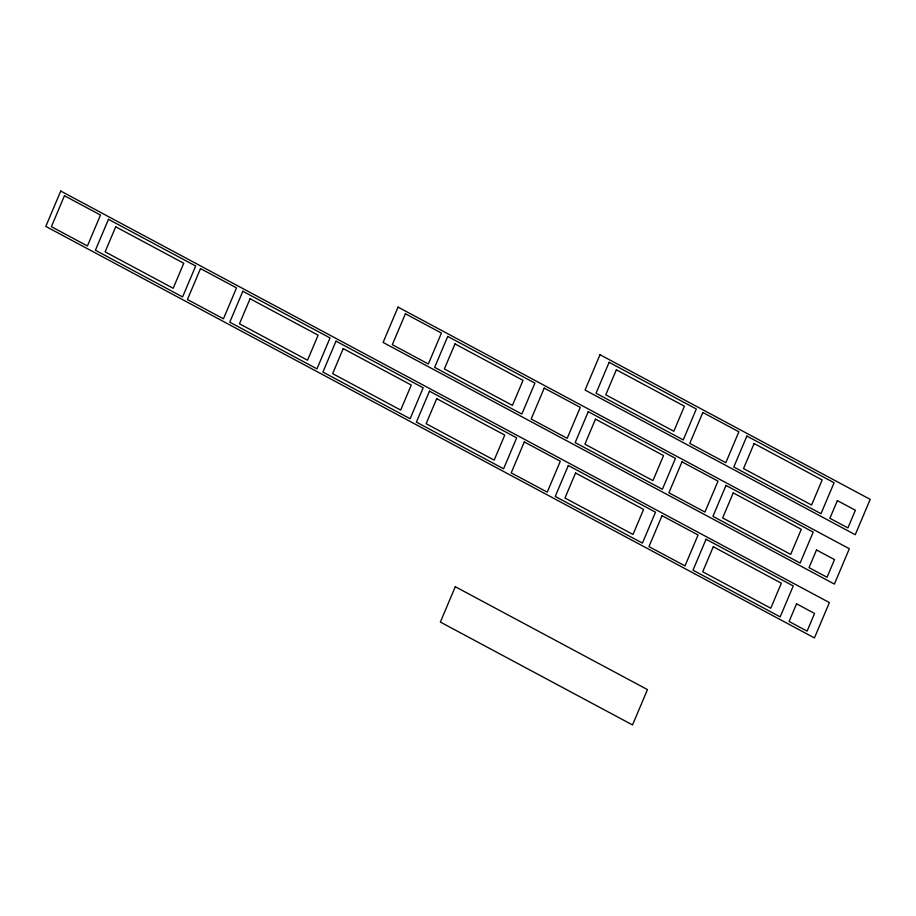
<?xml version="1.0" encoding="UTF-8"?>
<svg xmlns="http://www.w3.org/2000/svg" width="916" height="916" viewBox="0 0 916 916"><rect width="100%" height="100%" fill="white"/><g stroke="black" fill="none" stroke-linecap="round" stroke-linejoin="round"><path stroke-width="1.37" d="M60.742 191.055L45.8 226.401L814.438 637.925L829.381 602.579L60.742 191.055M64.463 195.749L51.388 226.676L87.409 245.969L100.485 215.042L64.463 195.749M108.489 219.325L95.401 250.251L182.593 296.933L195.681 266.006L108.489 219.325M115.714 226.802L105.122 251.843L173.181 288.277L183.761 263.236L115.714 226.802M200.501 268.594L187.425 299.521L223.458 318.802L236.534 287.876L200.501 268.594M242.843 291.254L229.767 322.18L316.959 368.862L330.035 337.935L242.843 291.254M250.068 298.742L239.477 323.772L307.536 360.206L318.127 335.176L250.068 298.742M336 341.13L322.924 372.056L410.116 418.738L423.192 387.811L336 341.13M343.225 348.618L332.645 373.648L400.693 410.082L411.284 385.052L343.225 348.618M398.036 307.112L383.094 342.458L834.384 584.076L849.327 548.73L398.036 307.112M405.399 313.764L392.323 344.691L428.356 363.984L441.432 333.058L405.399 313.764M447.741 336.435L434.653 367.362L521.845 414.043L534.933 383.117L447.741 336.435M429.478 391.178L416.402 422.104L503.594 468.786L516.67 437.859L429.478 391.178M454.966 343.912L444.375 368.953L512.433 405.387L523.013 380.358L454.966 343.912M436.703 398.666L426.123 423.696L494.171 460.13L504.762 435.1L436.703 398.666M455.298 586.721L440.356 622.067L632.521 724.945L647.463 689.599L455.298 586.721M544.23 388.098L531.154 419.024L567.187 438.317L580.263 407.391L544.23 388.098M524.295 441.947L511.208 472.862L547.241 492.155L560.317 461.229L524.295 441.947M600.003 354.71L585.061 390.056L855.258 534.715L870.2 499.38L600.003 354.71M588.255 411.673L575.179 442.588L662.371 489.27L675.447 458.355L588.255 411.673M609.129 362.312L596.053 393.227L683.244 439.92L696.32 408.994L609.129 362.312M568.309 465.511L555.233 496.438L642.425 543.119L655.501 512.193L568.309 465.511M595.48 419.15L584.9 444.18L652.948 480.625L663.539 455.584L595.48 419.15M616.353 369.789L605.774 394.819L673.821 431.264L684.412 406.223L616.353 369.789M575.546 472.988L564.954 498.029L633.013 534.463L643.593 509.433L575.546 472.988M681.985 461.847L668.909 492.774L704.942 512.067L718.018 481.14L681.985 461.847M702.858 412.486L689.782 443.413L725.815 462.706L738.891 431.78L702.858 412.486M662.039 515.697L648.963 546.623L684.996 565.905L698.072 534.99L662.039 515.697M726.01 485.423L712.934 516.349L800.126 563.031L813.202 532.104L726.01 485.423M746.883 436.062L733.808 466.988L820.999 513.67L834.075 482.743L746.883 436.062M706.064 539.261L692.988 570.187L780.18 616.869L793.256 585.942L706.064 539.261M733.235 492.9L722.644 517.929L790.703 554.375L801.294 529.334L733.235 492.9M754.108 443.539L743.517 468.58L811.576 505.014L822.167 479.973L754.108 443.539M713.289 546.749L702.709 571.779L770.768 608.213L781.348 583.183L713.289 546.749M816.5 549.966L809.023 567.634L827.045 577.275L834.51 559.607L816.5 549.966M837.373 500.605L829.896 518.273L847.918 527.914L855.384 510.246L837.373 500.605M796.554 603.804L789.088 621.483L807.099 631.124L814.576 613.457L796.554 603.804"/></g></svg>
